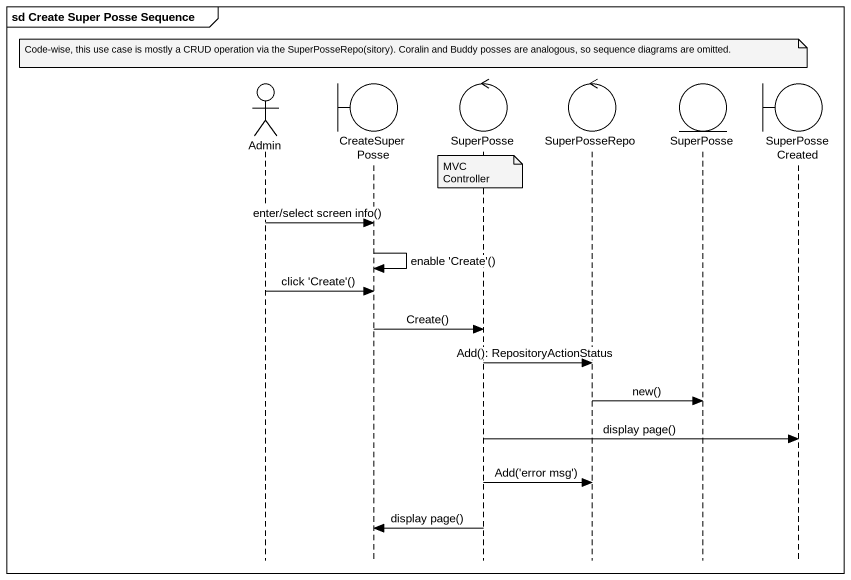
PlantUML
@startuml
mainframe sd Create Super Posse Sequence
hide footbox
actor Admin
boundary CreateSuperPosse
control SuperPosse
control SuperPosseRepo
entity "SuperPosse" as SuperPosse_2
boundary SuperPosseCreated

note over CreateSuperPosse : Code-wise, this use case is mostly a CRUD operation via the SuperPosseRepo(sitory). Coralin and Buddy posses are analogous, so sequence diagrams are omitted.
note over SuperPosse : MVC Controller
Admin -> CreateSuperPosse : enter/select screen info()
CreateSuperPosse -> CreateSuperPosse : enable 'Create'()
Admin -> CreateSuperPosse : click 'Create'()
CreateSuperPosse -> SuperPosse : Create()
SuperPosse -> SuperPosseRepo : Add(): RepositoryActionStatus
SuperPosseRepo -> SuperPosse_2 : new()
SuperPosse -> SuperPosseCreated : display page()
SuperPosse -> SuperPosseRepo : Add('error msg')
SuperPosse -> CreateSuperPosse : display page()
@enduml
